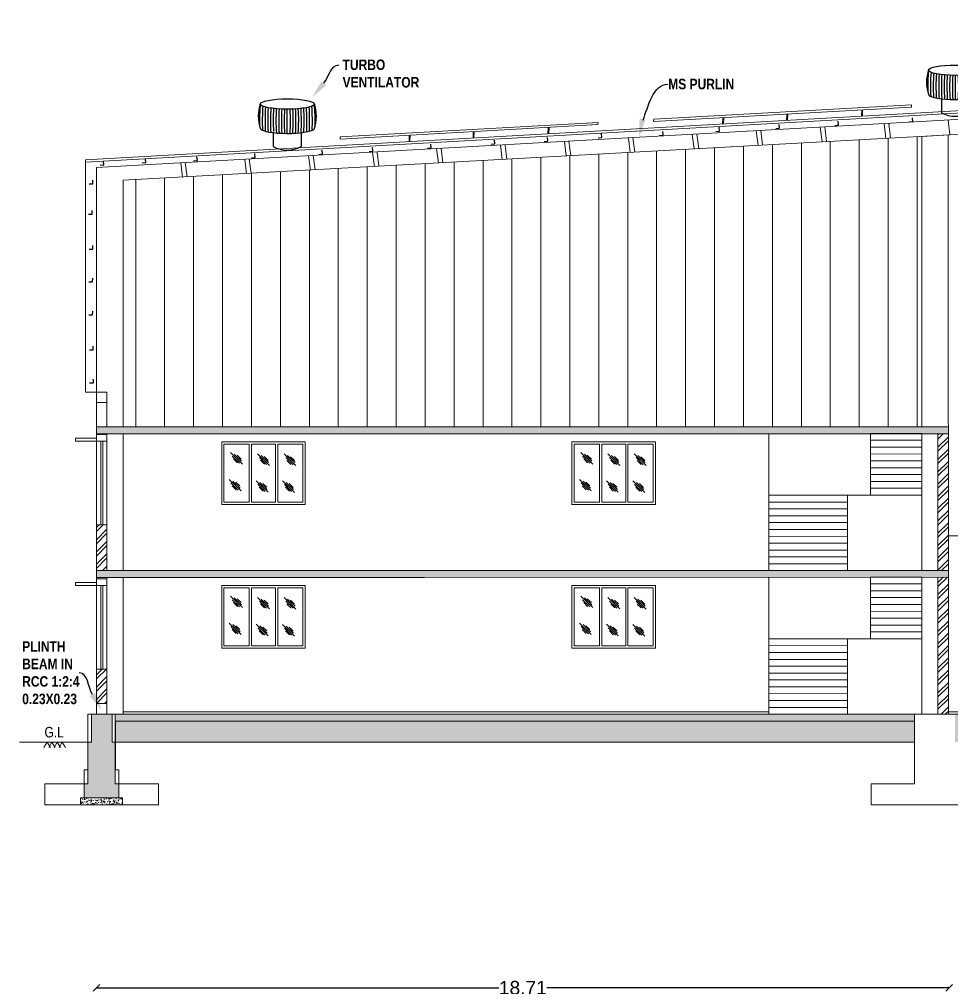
# Model space of a CAD drawing. Header units: metres. Extents: x -1560405 to -1559609, y 42907 to 43310.
# Drawn here: x -1559817.64 to -1559797.16, y 43113.12 to 43134.38 of the extents above; entities that cross this region are included whole.
import ezdxf

# ---------------------------------------------------------------- set-up
doc = ezdxf.new("R2010")
doc.units = ezdxf.units.M
doc.header["$LTSCALE"] = 750
doc.header["$MEASUREMENT"] = 0
doc.header["$PDMODE"] = 35
doc.header["$PDSIZE"] = 50
doc.linetypes.add('DASHED2', pattern=[9.525, 6.35, -3.175])
doc.layers.get('0').update_dxf_attribs({"lineweight": 5})
doc.layers.get('Defpoints').update_dxf_attribs({"lineweight": 0})
for name, color, linetype in [('1', 213, 'Continuous'), ('Soolagiri', 6, 'Continuous'), ('walls', 40, 'Continuous')]:
    doc.layers.add(name, color=color, linetype=linetype)
doc.styles.add('K', font='swissc.ttf', dxfattribs={"height": 0.25})
doc.styles.get("Standard").update_dxf_attribs({"font": 'arial.ttf'})
doc.styles.add('sunahari', font='ARIALNB.TTF', dxfattribs={"height": 0.345})
doc.dimstyles.new('Civil mt size large', dxfattribs={"dimtxt": 0.3, "dimasz": 0.15, "dimexe": 0, "dimexo": 0, "dimgap": 0.0625, "dimtad": 0, "dimzin": 0, "dimdsep": 46, "dimtxsty": 'Standard', "dimblk": 'OBLIQUE', "dimcen": 0, "dimse1": 1, "dimse2": 1, "dimclrd": 253, "dimclrt": 7, "dimadec": 0, "dimazin": 3, "dimtfac": 1, "dimtofl": 0, "dimtmove": 1, "dimatfit": 3, "dimfxl": 0, "dimfrac": 2, "dimtolj": 1, "dimtzin": 0, "dimarcsym": 0})
pattern_1 = [(50, (-1567819.89714, 44485.51085), (0.364369338, -0.031878171), [0.0381, -0.4191]), (355, (-1567819.89714, 44485.51085), (-0.070486843, 0.38211369), [0.03048, -0.335281168]), (100.4514447, (-1567819.86678, 44485.5082), (0.293882494, 0.350235504), [0.032380018, -0.35618049]), (46.1842, (-1567819.89714, 44485.61245), (0.542158082, -0.084084656), [0.05715, -0.62865]), (96.6355576, (-1567819.85196, 44485.60545), (0.474808268, 0.49485225), [0.048570046, -0.534271216]), (351.184151, (-1567819.89714, 44485.61245), (0.47480827, 0.49485225), [0.045719934, -0.502919464]), (21, (-1567819.84634, 44485.58705), (0.303228783, -0.204530396), [0.0381, -0.4191]), (326, (-1567819.84634, 44485.58705), (0.123604057, 0.368375932), [0.03048, -0.33528]), (71.451445, (-1567819.82107, 44485.57), (0.426832839, 0.163845538), [0.032380018, -0.356179875]), (37.5, (-1567819.89714, 44485.51085), (0.0061772065, 0.1691100777), [0, -0.331216, 0, -0.34036, 0, -0.33655]), (7.5, (-1567819.89714, 44485.51085), (0.133639325, 0.2003611496), [0, -0.194056, 0, -0.323596, 0, -0.12827]), (327.5, (-1567820.01042, 44485.51085), (0.2711811903, -0.011457488), [0, -0.127, 0, -0.39624, 0, -0.52578]), (317.5, (-1567820.06122, 44485.51085), (0.296258363, 0.050852982), [0, -0.1651, 0, -0.263144, 0, -0.37338])]

# ---------------------------------------------------------------- blocks, each defined once
blk = doc.blocks.new('_Oblique')
at = {"color": 0, "linetype": 'ByBlock', "lineweight": -2}
blk.add_line((-0.5, -0.5), (0.5, 0.5), dxfattribs=at)
blk = doc.blocks.new('*D552')
at = {"color": 253, "lineweight": -2}
for p, q in [((-1559815.947, 43113.134), (-1559807.118, 43113.134)), ((-1559797.238, 43113.134), (-1559806.067, 43113.134))]:
    blk.add_line(p, q, dxfattribs=at)
at = {"layer": 'Defpoints', "color": 0}
for p in [(-1559797.238, 43113.134), (-1559815.947, 43111.548), (-1559797.238, 43111.553, 0)]:
    blk.add_point(p, dxfattribs=at)
at = {"color": 253, "lineweight": -2, "xscale": 0.15, "yscale": 0.15, "zscale": 0.15, "rotation": 180}
blk.add_blockref('_Oblique', (-1559815.947, 43113.134), dxfattribs=at)
at = {"color": 253, "lineweight": -2, "xscale": 0.15, "yscale": 0.15, "zscale": 0.15}
blk.add_blockref('_Oblique', (-1559797.238, 43113.134), dxfattribs=at)
at = {"color": 7, "insert": (-1559806.593, 43113.134), "char_height": 0.3, "attachment_point": 5}
blk.add_mtext('\\A1;18.71', dxfattribs=at)
blk = doc.blocks.new('A$C592862AF')
at = {"layer": 'Soolagiri', "ltscale": 0.1}
for p, q in [((0.531, 0.215), (0.531, 0.658)), ((0.274, 0.24), (0.274, -0.027)), ((0.783, 0.24), (0.783, -0.027))]:
    blk.add_line(p, q, dxfattribs=at)
for centre, radius, start, end in [((0.685, 0.533), 0.685, 160.2029, 200.1397), ((3.699, 0.447), 3.676, 175.2224, 181.4913), ((3.699, 0.447), 3.626, 175.8022, 182.7483), ((-2.637, 0.447), 3.626, 357.235, 4.1985), ((0.378, 0.533), 0.685, 339.4087, 19.7971), ((-2.637, 0.447), 3.676, 358.5152, 4.7713), ((3.699, 0.447), 3.576, 175.9967, 183.0655), ((3.699, 0.447), 3.526, 176.1188, 183.2978), ((3.699, 0.447), 3.476, 176.1997, 183.4872), ((3.699, 0.447), 3.426, 176.2511, 183.3433), ((3.699, 0.447), 3.376, 176.2785, 183.7869), ((3.699, 0.447), 3.326, 176.2852, 183.9075), ((3.699, 0.447), 3.276, 176.2725, 184.0117), ((3.699, 0.447), 3.226, 176.241, 184.1006), ((-2.637, 0.447), 3.226, 355.8986, 3.759), ((-2.637, 0.447), 3.276, 355.9866, 3.7276), ((-2.637, 0.447), 3.326, 356.09, 3.7149), ((-2.637, 0.447), 3.376, 356.2097, 3.7216), ((-2.637, 0.447), 3.426, 356.3475, 3.7491), ((-2.637, 0.447), 3.476, 356.507, 3.8005), ((-2.686, 0.436), 3.576, 356.9242, 4.0038), ((-2.637, 0.447), 3.576, 356.9242, 4.0038), ((0.529, 0.463), 0.552, 242.5754, 297.4246)]:
    blk.add_arc(centre, radius, start, end, dxfattribs=at)
blk.add_ellipse((0.531, 0.752), major_axis=(-0.495, 0), ratio=0.191406, dxfattribs=at)
blk.add_ellipse((0.532, 0.31), major_axis=(-0.495, 0), ratio=0.191406, start_param=0.135875, end_param=2.951606, dxfattribs=at)
blk = doc.blocks.new('A$C3C6135CD')
at = {"layer": 'walls', "ltscale": 0.1, "xscale": 1.199999999998907, "yscale": 1.199999999998907, "zscale": 1.199999999998907}
blk.add_blockref('A$C592862AF', (-0.005, 0.098), dxfattribs=at)

msp = doc.modelspace()

# ---------------------------------------------------------------- hatches: boundary and pattern name
h = msp.add_hatch()
h.set_pattern_fill('ANSI31', scale=0.2, angle=45, style=0)
h.set_pattern_definition([(90, (-1567819.89714, 44485.51085), (-0.635, 0), [])])
h.paths.add_polyline_path([(-1559797.84175, 43131.80921), (-1559815.36219, 43130.84577), (-1559815.36219, 43125.43558), (-1559797.84013, 43125.43558)])
h.paths.add_polyline_path([(-1559779.65621, 43132.80922), (-1559797.25842, 43131.84129), (-1559797.25619, 43123.04773), (-1559779.65391, 43123.0477)])
h.paths.add_polyline_path([(-1559743.43461, 43132.84147), (-1559761.25214, 43133.82124), (-1559779.07287, 43132.84129), (-1559779.07057, 43123.0477), (-1559743.43342, 43123.04764)])
h.paths.add_polyline_path([(-1559707.14209, 43130.84577), (-1559742.84961, 43132.8093), (-1559742.84961, 43123.04764), (-1559707.14209, 43123.04758)])
h = msp.add_hatch()
h.set_pattern_fill('AR-CONC', scale=0.002, style=0)
h.set_pattern_definition(pattern_1)
h.paths.add_polyline_path([(-1559797.256, 43122.28558), (-1559815.94719, 43122.28558), (-1559815.94719, 43122.13558), (-1559808.74983, 43122.13558), (-1559798.96792, 43122.14384), (-1559798.96792, 43122.1445), (-1559797.83926, 43122.14479), (-1559797.25596, 43122.14528)])
h.paths.add_polyline_path([(-1559797.2568, 43125.43558), (-1559815.94719, 43125.43558), (-1559815.94719, 43125.28558), (-1559798.96792, 43125.28558), (-1559798.96792, 43125.2945), (-1559797.83926, 43125.29479), (-1559797.25676, 43125.28558)])
h = msp.add_hatch()
h.set_pattern_fill('ANSI32', scale=0.02, style=0)
h.set_pattern_definition([(45, (-1567819.89714, 44485.51085), (-0.134703842, 0.134703842), []), (45, (-1567819.80734, 44485.51085), (-0.134703842, 0.134703842), [])])
h.paths.add_polyline_path([(-1559706.55709, 43120.12764), (-1559706.78709, 43120.12764), (-1559706.78709, 43119.36764), (-1559706.55709, 43119.36764)])
h.paths.add_polyline_path([(-1559706.55709, 43122.82558), (-1559706.78709, 43122.82558), (-1559706.78709, 43122.02704), (-1559706.55709, 43122.02704)])
h.paths.add_polyline_path([(-1559815.71719, 43120.12764), (-1559815.94719, 43120.12764), (-1559815.94719, 43119.36764), (-1559815.71719, 43119.36764)])
h.paths.add_polyline_path([(-1559815.71719, 43123.29226), (-1559815.94719, 43123.29226), (-1559815.94719, 43123.04758), (-1559815.94719, 43122.28558), (-1559815.71719, 43122.28558)])
h.paths.add_polyline_path([(-1559797.25676, 43125.28558), (-1559797.4852, 43125.28558), (-1559797.4852, 43122.28558), (-1559797.256, 43122.28558)])
h.paths.add_polyline_path([(-1559797.25596, 43122.14528), (-1559797.4852, 43122.14509), (-1559797.4852, 43119.13574), (-1559797.2552, 43119.13558)])
h = msp.add_hatch()
h.set_pattern_fill('ANSI33', scale=0.05, angle=90, style=0)
h.set_pattern_definition([(135, (-1567819.89714, 44485.51085), (-0.224506403, -0.224506403), []), (135, (-1567819.89714, 44485.73536), (-0.224506403, -0.224506403), [0.15875, -0.079375])])
h.paths.add_polyline_path([(-1559815.53394, 43118.52594), (-1559815.60318, 43118.52594), (-1559815.60318, 43119.13558), (-1559816.0604, 43119.13558), (-1559816.0604, 43118.52594), (-1559816.13394, 43118.52594), (-1559816.13394, 43117.61166), (-1559816.21549, 43117.61166), (-1559816.21549, 43117.30407), (-1559815.45347, 43117.30407), (-1559815.45347, 43117.61166), (-1559815.53394, 43117.61166)])
h.paths.add_polyline_path([(-1559706.37384, 43118.52594), (-1559706.44308, 43118.52594), (-1559706.44308, 43119.13558), (-1559706.90029, 43119.13558), (-1559706.90029, 43118.52594), (-1559706.97384, 43118.52594), (-1559706.97384, 43118.52558), (-1559706.97384, 43117.61166), (-1559707.05539, 43117.61166), (-1559707.05539, 43117.30407), (-1559706.97918, 43117.30407), (-1559706.36957, 43117.30407), (-1559706.29337, 43117.30407), (-1559706.29337, 43117.61166), (-1559706.37384, 43117.61166)])
h = msp.add_hatch()
h.set_pattern_fill('AR-CONC', scale=0.002, style=0)
h.set_pattern_definition(pattern_1)
h.paths.add_polyline_path([(-1559797.99959, 43119.13558), (-1559815.53394, 43119.13558), (-1559815.53394, 43118.98558), (-1559815.52967, 43118.98558), (-1559797.99959, 43118.98558)])
h.paths.add_polyline_path([(-1559779.81404, 43119.13556), (-1559797.10709, 43119.13556), (-1559797.10709, 43118.98558), (-1559779.81404, 43118.98558)])
h.paths.add_polyline_path([(-1559743.594, 43119.13558), (-1559778.92154, 43119.13558), (-1559778.92154, 43118.98558), (-1559743.594, 43118.98558)])
h.paths.add_polyline_path([(-1559706.97384, 43119.13558), (-1559742.7015, 43119.13558), (-1559742.7015, 43118.98558), (-1559706.97384, 43118.98558)])
h = msp.add_hatch()
h.set_pattern_fill('AR-SAND', scale=0.01, style=0)
h.set_pattern_definition([(37.5, (-1567819.89714, 44485.51085), (-0.016000313, 0.489413237), [0, -0.38608, 0, -0.4318, 0, -0.41275]), (7.5, (-1567819.89714, 44485.51085), (0.449523283, 0.7168251), [0, -0.20828, 0, -0.34798, 0, -0.13335]), (327.5, (-1567820.20956, 44485.51085), (0.79099237, 0.001437185), [0, -0.127, 0, -0.4572, 0, -0.5969]), (317.5, (-1567820.20956, 44485.51085), (0.76355645, 0.222929323), [0, -0.0635, 0, -0.29972, 0, -0.3429])])
h.paths.add_polyline_path([(-1559797.99959, 43118.98558), (-1559815.52967, 43118.98558), (-1559815.52967, 43118.52558), (-1559797.99959, 43118.52558)])
h.paths.add_polyline_path([(-1559779.81404, 43118.98558), (-1559797.10709, 43118.98558), (-1559797.10709, 43118.52558), (-1559779.81404, 43118.52558)])
h.paths.add_polyline_path([(-1559743.594, 43118.98558), (-1559778.92154, 43118.98558), (-1559778.92154, 43118.52558), (-1559743.594, 43118.52558)])
h.paths.add_polyline_path([(-1559742.7015, 43118.98558), (-1559742.7015, 43118.52558), (-1559706.97918, 43118.52558), (-1559706.97918, 43118.52594), (-1559706.97515, 43118.98558)])
h = msp.add_hatch()
h.set_pattern_fill('AR-CONC', scale=0.000762021, style=0)
h.set_pattern_definition([(50, (-1568216.66453, 43235.13275), (0.138828526, -0.0121459164), [0.0145164982, -0.1596814802]), (355, (-1568216.66453, 43235.13275), (-0.0268562238, 0.1455893097), [0.0116131986, -0.1277456293]), (100.4514447, (-1568216.65296, 43235.13173), (0.1119723018, 0.1334433874), [0.0123371251, -0.135708489]), (46.1842, (-1568216.66453, 43235.17146), (0.2065678955, -0.0320371327), [0.0217747473, -0.2395222203]), (96.6355576, (-1568216.64731, 43235.16879), (0.1809069126, 0.188543879), [0.018505695, -0.2035629173]), (351.1841512, (-1568216.66453, 43235.17146), (0.1809069126, 0.188543879), [0.017419773, -0.191617572]), (21, (-1568216.64517, 43235.16178), (0.1155333353, -0.0779282187), [0.0145164982, -0.1596814802]), (326, (-1568216.64517, 43235.16178), (0.0470944374, 0.1403550802), [0.0116131986, -0.1277451842]), (71.451445, (-1568216.63555, 43235.15529), (0.1626277725, 0.0624268623), [0.0123371251, -0.135708255]), (37.5, (-1568216.66453, 43235.132747), (0.00235358024, 0.06443270706), [0, -0.1261967577, 0, -0.12968071725, 0, -0.1282290674]), (7.5, (-1568216.66453, 43235.13275), (0.05091797955, 0.07633969207), [0, -0.07393736416, 0, -0.12329345804, 0, -0.0488722106]), (327.5, (-1568216.70769, 43235.132747), (0.10332286775, -0.00436542267), [0, -0.0483883273, 0, -0.1509715813, 0, -0.20032767515]), (317.5, (-1568216.72705, 43235.13275), (0.1128775325, 0.0193755177), [0, -0.0629048255, 0, -0.1002606142, 0, -0.1422616824])])
h.paths.add_polyline_path([(-1559815.37727, 43117.30407), (-1559816.29567, 43117.30407), (-1559816.29567, 43117.15166), (-1559815.37727, 43117.15166)])

# ---------------------------------------------------------------- linework, layer by layer
at = {"color": 7}
for p, q in [((-1559761.25214, 43134.37558), (-1559816.18719, 43131.2963)), ((-1559761.25214, 43134.32518), (-1559816.18719, 43131.2459)), ((-1559761.25214, 43134.174), (-1559815.94719, 43131.12492)), ((-1559761.25214, 43133.82124), (-1559815.36219, 43130.84577)), ((-1559798.62499, 43131.76614), (-1559798.66553, 43132.08832)), ((-1559798.52489, 43131.77164), (-1559798.56544, 43132.0939)), ((-1559797.22188, 43131.8433), (-1559797.26255, 43132.16653)), ((-1559801.4312, 43131.61183), (-1559801.47148, 43131.9319)), ((-1559801.33111, 43131.61733), (-1559801.37139, 43131.93748)), ((-1559800.02809, 43131.68898), (-1559800.0685, 43132.01011)), ((-1559799.928, 43131.69449), (-1559799.96842, 43132.01569)), ((-1559805.64053, 43131.38036), (-1559805.6804, 43131.69726)), ((-1559805.54043, 43131.38587), (-1559805.58032, 43131.70284)), ((-1559804.23742, 43131.45752), (-1559804.27743, 43131.77547)), ((-1559804.13732, 43131.46302), (-1559804.17734, 43131.78105)), ((-1559802.83431, 43131.53467), (-1559802.87445, 43131.85369)), ((-1559802.73421, 43131.54018), (-1559802.77437, 43131.85927)), ((-1559809.84985, 43131.14889), (-1559809.88893, 43131.45946)), ((-1559809.74976, 43131.1544), (-1559809.78885, 43131.46504)), ((-1559808.44674, 43131.22605), (-1559808.48582, 43131.53662)), ((-1559808.34665, 43131.23155), (-1559808.38574, 43131.5422)), ((-1559807.04364, 43131.30321), (-1559807.08272, 43131.61377)), ((-1559806.94354, 43131.30871), (-1559806.98263, 43131.61935)), ((-1559816.18719, 43126.19758), (-1559816.18719, 43131.2963)), ((-1559814.05918, 43130.91743), (-1559814.09826, 43131.22799)), ((-1559813.95908, 43130.92293), (-1559813.99817, 43131.23357)), ((-1559812.65607, 43130.99458), (-1559812.69515, 43131.30515)), ((-1559812.55597, 43131.00009), (-1559812.59506, 43131.31073)), ((-1559811.25296, 43131.07174), (-1559811.29204, 43131.3823)), ((-1559811.15286, 43131.07724), (-1559811.19195, 43131.38788)), ((-1559815.94719, 43123.04758), (-1559815.94719, 43131.12492)), ((-1559815.36219, 43125.43558, 94.40535), (-1559815.36219, 43130.84577, 94.40535)), ((-1559815.94719, 43126.19758), (-1559816.18719, 43126.19758)), ((-1559815.94719, 43126.19758), (-1559815.71719, 43126.19758)), ((-1559815.71719, 43125.43558), (-1559815.71719, 43126.19758)), ((-1559815.71719, 43125.97558), (-1559815.94719, 43125.97558)), ((-1559815.94719, 43125.43558), (-1559797.2568, 43125.43558)), ((-1559815.94719, 43125.28558), (-1559797.25676, 43125.28558)), ((-1559815.71719, 43122.28558), (-1559815.71719, 43125.28558)), ((-1559815.36219, 43122.28558, 94.40535), (-1559815.36219, 43125.28558, 94.40535)), ((-1559801.19743, 43122.28558), (-1559801.19743, 43125.29394)), ((-1559798.96792, 43125.2945, 0), (-1559797.83926, 43125.29479, 0)), ((-1559798.96792, 43123.94054, 0), (-1559798.96792, 43125.2945, 0)), ((-1559797.4852, 43125.28558, 0), (-1559797.4852, 43122.28558, 0)), ((-1559813.19965, 43125.1075, 0), (-1559813.19965, 43123.7375, 0)), ((-1559813.19965, 43125.1075, 0), (-1559811.36768, 43125.1075, 0)), ((-1559811.36768, 43125.1075, 0), (-1559811.36768, 43123.7375, 0)), ((-1559805.5147, 43125.1075, 0), (-1559805.5147, 43123.7375, 0)), ((-1559805.5147, 43125.1075, 0), (-1559803.68273, 43125.1075, 0)), ((-1559803.68273, 43125.1075, 0), (-1559803.68273, 43123.7375, 0)), ((-1559798.96792, 43125.14406, 0), (-1559797.83922, 43125.14435, 0)), ((-1559813.14965, 43125.0575, 0), (-1559813.14965, 43123.7875, 0)), ((-1559813.14965, 43125.0575, 0), (-1559812.59805, 43125.0575, 0)), ((-1559813.00593, 43124.87615, 0), (-1559812.74517, 43124.62338, 0)), ((-1559812.59805, 43125.0575, 0), (-1559812.59805, 43123.7875, 0)), ((-1559812.54805, 43125.0575, 0), (-1559812.54805, 43123.7875, 0)), ((-1559812.54805, 43125.0575, 0), (-1559812.02145, 43125.0575, 0)), ((-1559812.02145, 43125.0575, 0), (-1559812.02145, 43123.7875, 0)), ((-1559811.97145, 43125.0575, 0), (-1559811.97145, 43123.7875, 0)), ((-1559811.97145, 43125.0575, 0), (-1559811.41768, 43125.0575, 0)), ((-1559811.41768, 43125.0575, 0), (-1559811.41768, 43123.7875, 0)), ((-1559805.4647, 43125.0575, 0), (-1559805.4647, 43123.7875, 0)), ((-1559805.4647, 43125.0575, 0), (-1559804.9131, 43125.0575, 0)), ((-1559805.32098, 43124.87615, 0), (-1559805.06022, 43124.62338, 0)), ((-1559804.9131, 43125.0575, 0), (-1559804.9131, 43123.7875, 0)), ((-1559804.8631, 43125.0575, 0), (-1559804.8631, 43123.7875, 0)), ((-1559804.8631, 43125.0575, 0), (-1559804.3365, 43125.0575, 0)), ((-1559804.3365, 43125.0575, 0), (-1559804.3365, 43123.7875, 0)), ((-1559804.2865, 43125.0575, 0), (-1559804.2865, 43123.7875, 0)), ((-1559804.2865, 43125.0575, 0), (-1559803.73273, 43125.0575, 0)), ((-1559803.73273, 43125.0575, 0), (-1559803.73273, 43123.7875, 0)), ((-1559798.96792, 43124.99362, 0), (-1559797.83911, 43124.99391, 0)), ((-1559812.80806, 43124.6406, 0), (-1559812.96733, 43124.7978, 0)), ((-1559812.85544, 43124.6486, 0), (-1559812.94178, 43124.73487, 0)), ((-1559812.76434, 43124.6857, 0), (-1559812.92642, 43124.84, 0)), ((-1559812.77382, 43124.7328, 0), (-1559812.86273, 43124.81642, 0)), ((-1559812.41273, 43124.84721, 0), (-1559812.15197, 43124.59444, 0)), ((-1559812.21486, 43124.61166, 0), (-1559812.37413, 43124.76886, 0)), ((-1559812.26224, 43124.61967, 0), (-1559812.34858, 43124.70594, 0)), ((-1559812.17114, 43124.65676, 0), (-1559812.33322, 43124.81106, 0)), ((-1559812.18062, 43124.70387, 0), (-1559812.26953, 43124.78748, 0)), ((-1559811.83255, 43124.84396, 0), (-1559811.57179, 43124.59119, 0)), ((-1559811.63468, 43124.60841, 0), (-1559811.79395, 43124.76561, 0)), ((-1559811.68206, 43124.61641, 0), (-1559811.7684, 43124.70268, 0)), ((-1559811.59096, 43124.65351, 0), (-1559811.75304, 43124.80781, 0)), ((-1559811.60044, 43124.70061, 0), (-1559811.68935, 43124.78423, 0)), ((-1559805.12311, 43124.6406, 0), (-1559805.28238, 43124.7978, 0)), ((-1559805.17049, 43124.6486, 0), (-1559805.25683, 43124.73487, 0)), ((-1559805.07939, 43124.6857, 0), (-1559805.24147, 43124.84, 0)), ((-1559805.08887, 43124.7328, 0), (-1559805.17778, 43124.81642, 0)), ((-1559804.72778, 43124.84721, 0), (-1559804.46702, 43124.59444, 0)), ((-1559804.52991, 43124.61166, 0), (-1559804.68918, 43124.76886, 0)), ((-1559804.57729, 43124.61967, 0), (-1559804.66363, 43124.70594, 0)), ((-1559804.48619, 43124.65676, 0), (-1559804.64827, 43124.81106, 0)), ((-1559804.49567, 43124.70387, 0), (-1559804.58458, 43124.78748, 0)), ((-1559804.1476, 43124.84396, 0), (-1559803.88684, 43124.59119, 0)), ((-1559803.94973, 43124.60841, 0), (-1559804.109, 43124.76561, 0)), ((-1559803.99711, 43124.61641, 0), (-1559804.08345, 43124.70268, 0)), ((-1559803.90601, 43124.65351, 0), (-1559804.06809, 43124.80781, 0)), ((-1559803.91549, 43124.70061, 0), (-1559804.0044, 43124.78423, 0)), ((-1559798.96792, 43124.84318, 0), (-1559797.83914, 43124.84347, 0)), ((-1559798.96792, 43124.69274, 0), (-1559797.83911, 43124.69303, 0)), ((-1559798.96792, 43124.5423, 0), (-1559797.83899, 43124.54259, 0)), ((-1559813.03656, 43124.28627, 0), (-1559812.7758, 43124.0335, 0)), ((-1559812.79497, 43124.09582, 0), (-1559812.95705, 43124.25012, 0)), ((-1559812.80444, 43124.14292, 0), (-1559812.89336, 43124.22654, 0)), ((-1559812.44336, 43124.25733, 0), (-1559812.1826, 43124.00456, 0)), ((-1559812.20177, 43124.06688, 0), (-1559812.36385, 43124.22118, 0)), ((-1559811.86318, 43124.25408, 0), (-1559811.60242, 43124.00131, 0)), ((-1559811.62159, 43124.06363, 0), (-1559811.78367, 43124.21793, 0)), ((-1559805.35161, 43124.28627, 0), (-1559805.09085, 43124.0335, 0)), ((-1559805.11002, 43124.09582, 0), (-1559805.2721, 43124.25012, 0)), ((-1559805.1195, 43124.14292, 0), (-1559805.20841, 43124.22654, 0)), ((-1559804.75841, 43124.25733, 0), (-1559804.49765, 43124.00456, 0)), ((-1559804.51682, 43124.06688, 0), (-1559804.6789, 43124.22118, 0)), ((-1559804.17823, 43124.25408, 0), (-1559803.91747, 43124.00131, 0)), ((-1559803.93664, 43124.06363, 0), (-1559804.09872, 43124.21793, 0)), ((-1559798.96781, 43124.39186, 0), (-1559797.83903, 43124.39215, 0)), ((-1559798.96781, 43124.24142, 0), (-1559797.83899, 43124.24171, 0)), ((-1559812.83869, 43124.05072, 0), (-1559812.99796, 43124.20792, 0)), ((-1559812.88606, 43124.05872, 0), (-1559812.97241, 43124.14499, 0)), ((-1559812.24549, 43124.02178, 0), (-1559812.40476, 43124.17898, 0)), ((-1559812.29286, 43124.02979, 0), (-1559812.37921, 43124.11606, 0)), ((-1559812.21124, 43124.11399, 0), (-1559812.30016, 43124.1976, 0)), ((-1559811.6653, 43124.01853, 0), (-1559811.82458, 43124.17573, 0)), ((-1559811.71268, 43124.02653, 0), (-1559811.79903, 43124.1128, 0)), ((-1559811.63106, 43124.11073, 0), (-1559811.71998, 43124.19435, 0)), ((-1559805.15374, 43124.05072, 0), (-1559805.31301, 43124.20792, 0)), ((-1559805.20112, 43124.05872, 0), (-1559805.28746, 43124.14499, 0)), ((-1559804.56054, 43124.02178, 0), (-1559804.71981, 43124.17898, 0)), ((-1559804.60792, 43124.02979, 0), (-1559804.69426, 43124.11606, 0)), ((-1559804.5263, 43124.11399, 0), (-1559804.61521, 43124.1976, 0)), ((-1559803.98036, 43124.01853, 0), (-1559804.13963, 43124.17573, 0)), ((-1559804.02773, 43124.02653, 0), (-1559804.11408, 43124.1128, 0)), ((-1559803.94611, 43124.11073, 0), (-1559804.03503, 43124.19435, 0)), ((-1559798.96781, 43124.09098, 0), (-1559797.83888, 43124.09127, 0)), ((-1559813.14965, 43123.7875, 0), (-1559812.59805, 43123.7875, 0)), ((-1559812.54805, 43123.7875, 0), (-1559812.02145, 43123.7875, 0)), ((-1559811.97145, 43123.7875, 0), (-1559811.41768, 43123.7875, 0)), ((-1559805.4647, 43123.7875, 0), (-1559804.9131, 43123.7875, 0)), ((-1559804.8631, 43123.7875, 0), (-1559804.3365, 43123.7875, 0)), ((-1559804.2865, 43123.7875, 0), (-1559803.73273, 43123.7875, 0)), ((-1559801.19777, 43123.93998, 0), (-1559797.83888, 43123.94083, 0)), ((-1559801.19747, 43123.93998, 0), (-1559799.46792, 43123.94042, 0)), ((-1559801.19743, 43123.78954, 0), (-1559799.46792, 43123.78998, 0)), ((-1559799.46789, 43122.28558, 0), (-1559799.46831, 43123.94042, 0)), ((-1559813.19965, 43123.7375, 0), (-1559811.36768, 43123.7375, 0)), ((-1559805.5147, 43123.7375, 0), (-1559803.68273, 43123.7375, 0)), ((-1559801.19743, 43123.6391, 0), (-1559799.46792, 43123.63954, 0)), ((-1559801.19747, 43123.48866, 0), (-1559799.46792, 43123.4891, 0)), ((-1559801.19743, 43123.33822, 0), (-1559799.46792, 43123.33866, 0)), ((-1559801.19743, 43123.18778, 0), (-1559799.46792, 43123.18822, 0)), ((-1559815.94719, 43119.13558), (-1559815.94719, 43123.04758)), ((-1559801.19747, 43123.03734, 0), (-1559799.46792, 43123.03778, 0)), ((-1559797.25619, 43123.04773), (-1559706.78718, 43123.04758)), ((-1559797.2552, 43119.13558, 0.00022), (-1559797.2552, 43123.04758, 0.00022)), ((-1559801.19743, 43122.8869, 0), (-1559799.46792, 43122.88734, 0)), ((-1559801.19743, 43122.73646, 0), (-1559799.46792, 43122.7369, 0)), ((-1559801.19747, 43122.58602, 0), (-1559799.46792, 43122.58646, 0)), ((-1559801.19743, 43122.43558, 0), (-1559799.46792, 43122.43602, 0)), ((-1559815.94719, 43122.28558), (-1559797.256, 43122.28558)), ((-1559815.94719, 43122.13558), (-1559808.74983, 43122.13558)), ((-1559815.71719, 43119.13558), (-1559815.71719, 43122.13558)), ((-1559815.36219, 43119.13558, 94.40535), (-1559815.36219, 43122.13558, 94.40535)), ((-1559808.74983, 43122.13558), (-1559797.25596, 43122.14528, 0)), ((-1559801.19743, 43119.13558), (-1559801.19743, 43122.14394)), ((-1559798.96792, 43122.1445, 0), (-1559797.83926, 43122.14479, 0)), ((-1559798.96792, 43120.79054, 0), (-1559798.96792, 43122.1445, 0)), ((-1559797.4852, 43122.14509, 0), (-1559797.4852, 43119.13558, 0)), ((-1559813.19965, 43121.95766), (-1559813.19965, 43120.58766)), ((-1559813.19965, 43121.95766), (-1559811.36768, 43121.95766)), ((-1559813.14965, 43121.90766), (-1559813.14965, 43120.63766)), ((-1559813.14965, 43121.90766), (-1559812.59805, 43121.90766)), ((-1559812.59805, 43121.90766), (-1559812.59805, 43120.63766)), ((-1559812.54805, 43121.90766), (-1559812.54805, 43120.63766)), ((-1559812.54805, 43121.90766), (-1559812.02145, 43121.90766)), ((-1559812.02145, 43121.90766), (-1559812.02145, 43120.63766)), ((-1559811.97145, 43121.90766), (-1559811.97145, 43120.63766)), ((-1559811.97145, 43121.90766), (-1559811.41768, 43121.90766)), ((-1559811.41768, 43121.90766), (-1559811.41768, 43120.63766)), ((-1559811.36768, 43121.95766), (-1559811.36768, 43120.58766)), ((-1559805.5147, 43121.95766), (-1559805.5147, 43120.58766)), ((-1559805.5147, 43121.95766), (-1559803.68273, 43121.95766)), ((-1559805.4647, 43121.90766), (-1559805.4647, 43120.63766)), ((-1559805.4647, 43121.90766), (-1559804.9131, 43121.90766)), ((-1559804.9131, 43121.90766), (-1559804.9131, 43120.63766)), ((-1559804.8631, 43121.90766), (-1559804.8631, 43120.63766)), ((-1559804.8631, 43121.90766), (-1559804.3365, 43121.90766)), ((-1559804.3365, 43121.90766), (-1559804.3365, 43120.63766)), ((-1559804.2865, 43121.90766), (-1559804.2865, 43120.63766)), ((-1559804.2865, 43121.90766), (-1559803.73273, 43121.90766)), ((-1559803.73273, 43121.90766), (-1559803.73273, 43120.63766)), ((-1559803.68273, 43121.95766), (-1559803.68273, 43120.58766)), ((-1559798.96792, 43121.99406, 0), (-1559797.83922, 43121.99435, 0)), ((-1559813.00593, 43121.72631), (-1559812.74517, 43121.47354)), ((-1559812.76434, 43121.53586), (-1559812.92642, 43121.69017)), ((-1559812.77382, 43121.58297), (-1559812.86273, 43121.66659)), ((-1559812.41273, 43121.69738), (-1559812.15197, 43121.44461)), ((-1559811.83255, 43121.69412), (-1559811.57179, 43121.44135)), ((-1559805.32098, 43121.72631), (-1559805.06022, 43121.47354)), ((-1559805.07939, 43121.53586), (-1559805.24147, 43121.69017)), ((-1559805.08887, 43121.58297), (-1559805.17778, 43121.66659)), ((-1559804.72778, 43121.69738), (-1559804.46702, 43121.44461)), ((-1559804.1476, 43121.69412), (-1559803.88684, 43121.44135)), ((-1559798.96792, 43121.84362, 0), (-1559797.83911, 43121.84391, 0)), ((-1559798.96792, 43121.69318, 0), (-1559797.83914, 43121.69347, 0)), ((-1559812.80806, 43121.49076), (-1559812.96733, 43121.64797)), ((-1559812.85544, 43121.49877), (-1559812.94178, 43121.58504)), ((-1559812.21486, 43121.46183), (-1559812.37413, 43121.61903)), ((-1559812.26224, 43121.46983), (-1559812.34858, 43121.5561)), ((-1559812.17114, 43121.50693), (-1559812.33322, 43121.66123)), ((-1559812.18062, 43121.55403), (-1559812.26953, 43121.63765)), ((-1559811.63468, 43121.45857), (-1559811.79395, 43121.61578)), ((-1559811.68206, 43121.46658), (-1559811.7684, 43121.55285)), ((-1559811.59096, 43121.50367), (-1559811.75304, 43121.65798)), ((-1559811.60044, 43121.55078), (-1559811.68935, 43121.6344)), ((-1559805.12311, 43121.49076), (-1559805.28238, 43121.64797)), ((-1559805.17049, 43121.49877), (-1559805.25683, 43121.58504)), ((-1559804.52991, 43121.46183), (-1559804.68918, 43121.61903)), ((-1559804.57729, 43121.46983), (-1559804.66363, 43121.5561)), ((-1559804.48619, 43121.50693), (-1559804.64827, 43121.66123)), ((-1559804.49567, 43121.55403), (-1559804.58458, 43121.63765)), ((-1559803.94973, 43121.45857), (-1559804.109, 43121.61578)), ((-1559803.99711, 43121.46658), (-1559804.08345, 43121.55285)), ((-1559803.90601, 43121.50367), (-1559804.06809, 43121.65798)), ((-1559803.91549, 43121.55078), (-1559804.0044, 43121.6344)), ((-1559798.96792, 43121.54274, 0), (-1559797.83911, 43121.54303, 0)), ((-1559798.96792, 43121.3923, 0), (-1559797.83899, 43121.39259, 0)), ((-1559798.96781, 43121.24186, 0), (-1559797.83903, 43121.24215, 0)), ((-1559813.03656, 43121.13643), (-1559812.7758, 43120.88366)), ((-1559812.83869, 43120.90088), (-1559812.99796, 43121.05809)), ((-1559812.79497, 43120.94598), (-1559812.95705, 43121.10029)), ((-1559812.80444, 43120.99309), (-1559812.89336, 43121.07671)), ((-1559812.44336, 43121.1075), (-1559812.1826, 43120.85473)), ((-1559812.24549, 43120.87195), (-1559812.40476, 43121.02915)), ((-1559812.20177, 43120.91705), (-1559812.36385, 43121.07135)), ((-1559812.21124, 43120.96415), (-1559812.30016, 43121.04777)), ((-1559811.86318, 43121.10424), (-1559811.60242, 43120.85147)), ((-1559811.6653, 43120.86869), (-1559811.82458, 43121.0259)), ((-1559811.62159, 43120.91379), (-1559811.78367, 43121.0681)), ((-1559811.63106, 43120.9609), (-1559811.71998, 43121.04452)), ((-1559805.35161, 43121.13643), (-1559805.09085, 43120.88366)), ((-1559805.15374, 43120.90088), (-1559805.31301, 43121.05809)), ((-1559805.11002, 43120.94598), (-1559805.2721, 43121.10029)), ((-1559805.1195, 43120.99309), (-1559805.20841, 43121.07671)), ((-1559804.75841, 43121.1075), (-1559804.49765, 43120.85473)), ((-1559804.56054, 43120.87195), (-1559804.71981, 43121.02915)), ((-1559804.51682, 43120.91705), (-1559804.6789, 43121.07135)), ((-1559804.5263, 43120.96415), (-1559804.61521, 43121.04777)), ((-1559804.17823, 43121.10424), (-1559803.91747, 43120.85147)), ((-1559803.98036, 43120.86869), (-1559804.13963, 43121.0259)), ((-1559803.93664, 43120.91379), (-1559804.09872, 43121.0681)), ((-1559803.94611, 43120.9609), (-1559804.03503, 43121.04452)), ((-1559798.96781, 43121.09142, 0), (-1559797.83899, 43121.09171, 0)), ((-1559812.88606, 43120.90889), (-1559812.97241, 43120.99516)), ((-1559812.29286, 43120.87995), (-1559812.37921, 43120.96622)), ((-1559811.71268, 43120.8767), (-1559811.79903, 43120.96297)), ((-1559805.20112, 43120.90889), (-1559805.28746, 43120.99516)), ((-1559804.60792, 43120.87995), (-1559804.69426, 43120.96622)), ((-1559804.02773, 43120.8767), (-1559804.11408, 43120.96297)), ((-1559798.96781, 43120.94098, 0), (-1559797.83888, 43120.94127, 0)), ((-1559813.14965, 43120.63766), (-1559812.59805, 43120.63766)), ((-1559812.54805, 43120.63766), (-1559812.02145, 43120.63766)), ((-1559811.97145, 43120.63766), (-1559811.41768, 43120.63766)), ((-1559805.4647, 43120.63766), (-1559804.9131, 43120.63766)), ((-1559804.8631, 43120.63766), (-1559804.3365, 43120.63766)), ((-1559804.2865, 43120.63766), (-1559803.73273, 43120.63766)), ((-1559801.19777, 43120.78998, 0), (-1559797.83888, 43120.79083, 0)), ((-1559801.19747, 43120.78998, 0), (-1559799.46792, 43120.79042, 0)), ((-1559801.19743, 43120.63954, 0), (-1559799.46792, 43120.63998, 0)), ((-1559799.46789, 43119.13558, 0), (-1559799.46831, 43120.79042, 0)), ((-1559813.19965, 43120.58766), (-1559811.36768, 43120.58766)), ((-1559805.5147, 43120.58766), (-1559803.68273, 43120.58766)), ((-1559801.19743, 43120.4891, 0), (-1559799.46792, 43120.48954, 0)), ((-1559801.19747, 43120.33866, 0), (-1559799.46792, 43120.3391, 0)), ((-1559801.19743, 43120.18822, 0), (-1559799.46792, 43120.18866, 0)), ((-1559801.19743, 43120.03778, 0), (-1559799.46792, 43120.03822, 0)), ((-1559801.19747, 43119.88734, 0), (-1559799.46792, 43119.88778, 0)), ((-1559801.19743, 43119.7369, 0), (-1559799.46792, 43119.73734, 0)), ((-1559801.19743, 43119.58646, 0), (-1559799.46792, 43119.5869, 0)), ((-1559801.19747, 43119.43602, 0), (-1559799.46792, 43119.43646, 0)), ((-1559816.13394, 43119.13558), (-1559706.37384, 43119.13558)), ((-1559816.0604, 43119.13558), (-1559816.0604, 43118.52594)), ((-1559815.60318, 43119.13556), (-1559815.60318, 43118.52594)), ((-1559815.36219, 43119.18558), (-1559808.74983, 43119.18558)), ((-1559808.74983, 43119.18558), (-1559801.19743, 43119.18558)), ((-1559801.19743, 43119.28558, 0), (-1559799.46792, 43119.28602, 0)), ((-1559797.2552, 43119.18558), (-1559779.65465, 43119.18558)), ((-1559815.53394, 43118.98558), (-1559809.21438, 43118.98558, 59.00586)), ((-1559817.63929, 43118.52594), (-1559816.13929, 43118.52594)), ((-1559817.03175, 43118.52594), (-1559817.10257, 43118.40328)), ((-1559817.02808, 43118.52594), (-1559816.95726, 43118.40328)), ((-1559816.92471, 43118.52594), (-1559816.99553, 43118.40328)), ((-1559816.92471, 43118.52594), (-1559816.8539, 43118.40328)), ((-1559816.8074, 43118.52594), (-1559816.87821, 43118.40328)), ((-1559816.8074, 43118.52594), (-1559816.73658, 43118.40328)), ((-1559816.69762, 43118.52594), (-1559816.76843, 43118.40328)), ((-1559816.69762, 43118.52594), (-1559816.6268, 43118.40328)), ((-1559816.13929, 43118.52594), (-1559816.13929, 43117.91368)), ((-1559815.60318, 43118.52594), (-1559815.52967, 43118.52594)), ((-1559815.53394, 43118.52558), (-1559809.21438, 43118.52558, 59.00586)), ((-1559815.52967, 43118.52594), (-1559815.52967, 43117.91368)), ((-1559816.21549, 43117.91368), (-1559816.21549, 43117.30407)), ((-1559816.13929, 43117.91368), (-1559816.21549, 43117.91368)), ((-1559815.45347, 43117.91368), (-1559815.52967, 43117.91368)), ((-1559815.45347, 43117.91368), (-1559815.45347, 43117.30407)), ((-1559816.29567, 43117.30407), (-1559816.29567, 43117.15166)), ((-1559815.37727, 43117.30407), (-1559816.29567, 43117.30407)), ((-1559815.37727, 43117.30407), (-1559815.37727, 43117.15166))]:
    msp.add_line(p, q, dxfattribs=at)
at = {"color": 0, "ltscale": 0.2}
for p, q in [((-1559800.80212, 43132.29963), (-1559800.80628, 43132.15845)), ((-1559800.78207, 43132.30075), (-1559800.78624, 43132.15957)), ((-1559799.15816, 43132.39177), (-1559799.16232, 43132.25059)), ((-1559799.13811, 43132.3929), (-1559799.14228, 43132.25172)), ((-1559802.20616, 43132.22092), (-1559802.21033, 43132.07974)), ((-1559802.18612, 43132.22205), (-1559802.19029, 43132.08087)), ((-1559807.68098, 43131.91404), (-1559807.68515, 43131.77286)), ((-1559807.66094, 43131.91517), (-1559807.66511, 43131.77399)), ((-1559806.03702, 43132.00619), (-1559806.04119, 43131.86501)), ((-1559806.01698, 43132.00732), (-1559806.02115, 43131.86614)), ((-1559809.08503, 43131.83534), (-1559809.0892, 43131.69416)), ((-1559809.06499, 43131.83647), (-1559809.06915, 43131.69529))]:
    msp.add_line(p, q, dxfattribs=at)
at = {"color": 7, "ltscale": 0.2}
for p, q in [((-1559816.40719, 43125.12226), (-1559816.40719, 43125.19226)), ((-1559815.94719, 43125.19226), (-1559816.40719, 43125.19226)), ((-1559816.40719, 43121.95765), (-1559816.40719, 43122.02765)), ((-1559815.94719, 43122.02765), (-1559816.40719, 43122.02765)), ((-1559816.0604, 43118.52594), (-1559816.13929, 43118.52594))]:
    msp.add_line(p, q, dxfattribs=at)
at = {"color": 7, "ltscale": 0.1}
for p, q in [((-1559815.71719, 43125.12226), (-1559816.40719, 43125.12226)), ((-1559815.71719, 43125.27226), (-1559815.94719, 43125.27226)), ((-1559815.84846, 43123.29226), (-1559815.84846, 43125.12226)), ((-1559815.80578, 43123.29226), (-1559815.80578, 43125.12226)), ((-1559815.71719, 43123.29226), (-1559815.94719, 43123.29226)), ((-1559815.71719, 43122.10765), (-1559815.94719, 43122.10765)), ((-1559815.71719, 43121.95765), (-1559816.40719, 43121.95765)), ((-1559815.84846, 43120.12764), (-1559815.84846, 43121.95765)), ((-1559815.80578, 43120.12764), (-1559815.80578, 43121.95765)), ((-1559815.71719, 43120.12764), (-1559815.94719, 43120.12764))]:
    msp.add_line(p, q, dxfattribs=at)
at = {"color": 7, "ltscale": 0.4}
msp.add_line((-1559815.94719, 43119.36764), (-1559815.71719, 43119.36764), dxfattribs=at)
at = {"color": 7, "linetype": 'DASHED2', "ltscale": 0.3}
for p, q in [((-1559816.13394, 43119.13558), (-1559816.13394, 43117.61166)), ((-1559815.53394, 43119.13556), (-1559815.53394, 43117.61166)), ((-1559797.99959, 43119.13558, -35.46555), (-1559797.99959, 43117.61166, -35.46555)), ((-1559816.13394, 43117.61166), (-1559817.08394, 43117.61166)), ((-1559817.08394, 43117.61166), (-1559817.08394, 43117.15166)), ((-1559814.58394, 43117.61166), (-1559815.53394, 43117.61166)), ((-1559814.58394, 43117.61166), (-1559814.58394, 43117.15166)), ((-1559797.99959, 43117.61166, -35.46555), (-1559798.94959, 43117.61166, -35.46555)), ((-1559798.94959, 43117.61166, -35.46555), (-1559798.94959, 43117.15166, -35.46555)), ((-1559814.58394, 43117.15166), (-1559817.08394, 43117.15166)), ((-1559796.15709, 43117.15166, -35.46555), (-1559798.94959, 43117.15166, -35.46555))]:
    msp.add_line(p, q, dxfattribs=at)
at = {"color": 0, "ltscale": 0.2}
for points in [[(-1559803.72117, 43132.18608), (-1559803.72424, 43132.13583), (-1559798.06687, 43132.45294), (-1559798.06379, 43132.5032)], [(-1559810.60003, 43131.8005), (-1559810.60311, 43131.75025), (-1559804.94573, 43132.06736), (-1559804.94265, 43132.11761)]]:
    msp.add_lwpolyline(points, close=True, dxfattribs=at)
at = {"color": 7, "lineweight": 30, "ltscale": 0.1}
for points in [[(-1559799.74722, 43132.05178), (-1559799.66571, 43132.05977), (-1559799.6737, 43132.14127)], [(-1559798.11882, 43132.1304), (-1559798.03731, 43132.13839), (-1559798.0453, 43132.2199)], [(-1559804.94116, 43131.77957), (-1559804.85965, 43131.78756), (-1559804.86764, 43131.86907)], [(-1559803.5973, 43131.82797), (-1559803.51579, 43131.83596), (-1559803.52378, 43131.91747)], [(-1559802.35631, 43131.91869), (-1559802.2748, 43131.92668), (-1559802.28279, 43132.00819)], [(-1559801.04271, 43131.97919), (-1559800.9612, 43131.98718), (-1559800.96919, 43132.06869)], [(-1559807.28786, 43131.63663), (-1559807.20635, 43131.64462), (-1559807.21434, 43131.72613)], [(-1559806.12583, 43131.69473), (-1559806.04432, 43131.70271), (-1559806.05231, 43131.78422)], [(-1559811.07039, 43131.41564), (-1559810.98888, 43131.42363), (-1559810.99687, 43131.50514)], [(-1559809.96226, 43131.47643), (-1559809.88075, 43131.48442), (-1559809.88874, 43131.56593)], [(-1559808.68533, 43131.55283), (-1559808.60383, 43131.56082), (-1559808.61181, 43131.64233)], [(-1559815.86696, 43131.17708), (-1559815.78545, 43131.18506), (-1559815.79344, 43131.26657)], [(-1559814.94454, 43131.22793), (-1559814.86303, 43131.23592), (-1559814.87102, 43131.31743)], [(-1559813.81564, 43131.27084), (-1559813.73413, 43131.27883), (-1559813.74212, 43131.36034)], [(-1559812.54829, 43131.34153), (-1559812.46678, 43131.34952), (-1559812.47477, 43131.43103)], [(-1559816.10804, 43130.76835), (-1559816.02614, 43130.76764), (-1559816.02543, 43130.84953)], [(-1559816.12372, 43130.1035), (-1559816.04183, 43130.10279), (-1559816.04111, 43130.18468)], [(-1559816.10825, 43129.33512), (-1559816.02636, 43129.33441), (-1559816.02564, 43129.41631)], [(-1559816.11345, 43128.61993), (-1559816.03155, 43128.61922), (-1559816.03084, 43128.70112)], [(-1559816.11349, 43127.89786), (-1559816.03159, 43127.89715), (-1559816.03088, 43127.97905)], [(-1559816.10311, 43127.12917), (-1559816.02121, 43127.12846), (-1559816.0205, 43127.21035)], [(-1559816.09796, 43126.40154), (-1559816.01606, 43126.40083), (-1559816.01535, 43126.48273)]]:
    msp.add_lwpolyline(points, dxfattribs=at)
at = {"color": 7}
for points in [[(-1559797.84013, 43125.43558), (-1559797.84175, 43131.80921), (-1559797.25842, 43131.84129), (-1559797.2552, 43119.13558), (-1559797.83853, 43119.13598), (-1559797.8393, 43122.14479)], [(-1559797.83933, 43122.28558), (-1559797.8401, 43125.29479)]]:
    msp.add_lwpolyline(points, dxfattribs=at)
for points in [[(-1559815.53394, 43119.13558), (-1559797.99959, 43119.13558), (-1559797.99959, 43118.98558), (-1559815.53394, 43118.98558)], [(-1559797.99959, 43118.98558), (-1559815.52967, 43118.98558), (-1559815.52967, 43118.52558), (-1559797.99959, 43118.52558)]]:
    msp.add_lwpolyline(points, close=True, dxfattribs=at)
at = {"color": 252, "linetype": 'ByBlock', "lineweight": -2, "ltscale": 0.2}
for points, start_tangent, end_tangent in [([(-1559810.96096, 43132.97489), (-1559810.63002, 43133.37718)], (0.63529264, 0.7722715), (1, 0)), ([(-1559816.03745, 43119.56832), (-1559816.32384, 43120.04318)], (-0.51645074, 0.8563169), (-1, 0))]:
    msp.add_spline(points, degree=3, dxfattribs=dict(at, start_tangent=start_tangent, end_tangent=end_tangent))
at = {"color": 252, "linetype": 'ByBlock', "lineweight": -2, "ltscale": 0.4, "start_tangent": (0.34843038, 0.93733466), "end_tangent": (1, 0)}
msp.add_spline([(-1559803.95504, 43132.16389), (-1559803.41283, 43132.95213)], degree=3, dxfattribs=at)
at = {"color": 252, "ltscale": 0.2}
for points in [[(-1559810.90947, 43132.93254), (-1559811.21508, 43132.66598), (-1559811.01244, 43133.01724)], [(-1559803.90103, 43132.17566), (-1559804.03978, 43131.79461), (-1559804.03211, 43132.20006)], [(-1559815.98036, 43119.60275), (-1559815.83087, 43119.22579), (-1559816.09454, 43119.53389)]]:
    msp.add_solid(points, dxfattribs=at)

# ---------------------------------------------------------------- block references
at = {"layer": '1', "color": 7, "ltscale": 0.1}
for p in [(-1559797.73121, 43132.26049), (-1559812.3926, 43131.51874)]:
    msp.add_blockref('A$C3C6135CD', p, dxfattribs=at)

# ---------------------------------------------------------------- texts
at = {"color": 7, "style": 'K'}
msp.add_text('G.L', height=0.229872, dxfattribs=at).set_placement((-1559817.08875, 43118.62744))
at = {"color": 7, "ltscale": 0.2, "char_height": 0.23, "attachment_point": 1, "style": 'sunahari'}
for s, insert in [('TURBO\\PVENTILATOR', (-1559810.54747, 43133.49511)), ('PLINTH \\PBEAM IN \\PRCC 1:2:4\\P0.23X0.23', (-1559817.57715, 43120.73749))]:
    msp.add_mtext(s, dxfattribs=dict(at, insert=insert))
at = {"color": 7, "ltscale": 0.4, "insert": (-1559803.40283, 43133.0728), "char_height": 0.23, "attachment_point": 1, "style": 'sunahari'}
msp.add_mtext('MS PURLIN', dxfattribs=at)

# ---------------------------------------------------------------- dimensions: what is measured, and where the dimension line sits
at = {"color": 7}
dim = msp.add_linear_dim(base=(-1559797.2382, 43113.1345), p1=(-1559815.94719, 43111.5476), p2=(-1559797.2382, 43111.55268, 0), dimstyle='Civil mt size large', dxfattribs=at)
dim.commit()
dim.dimension.update_dxf_attribs({"geometry": '*D552', "text_midpoint": (-1559806.59269, 43113.1345)})

doc.saveas('drawing.dxf')
